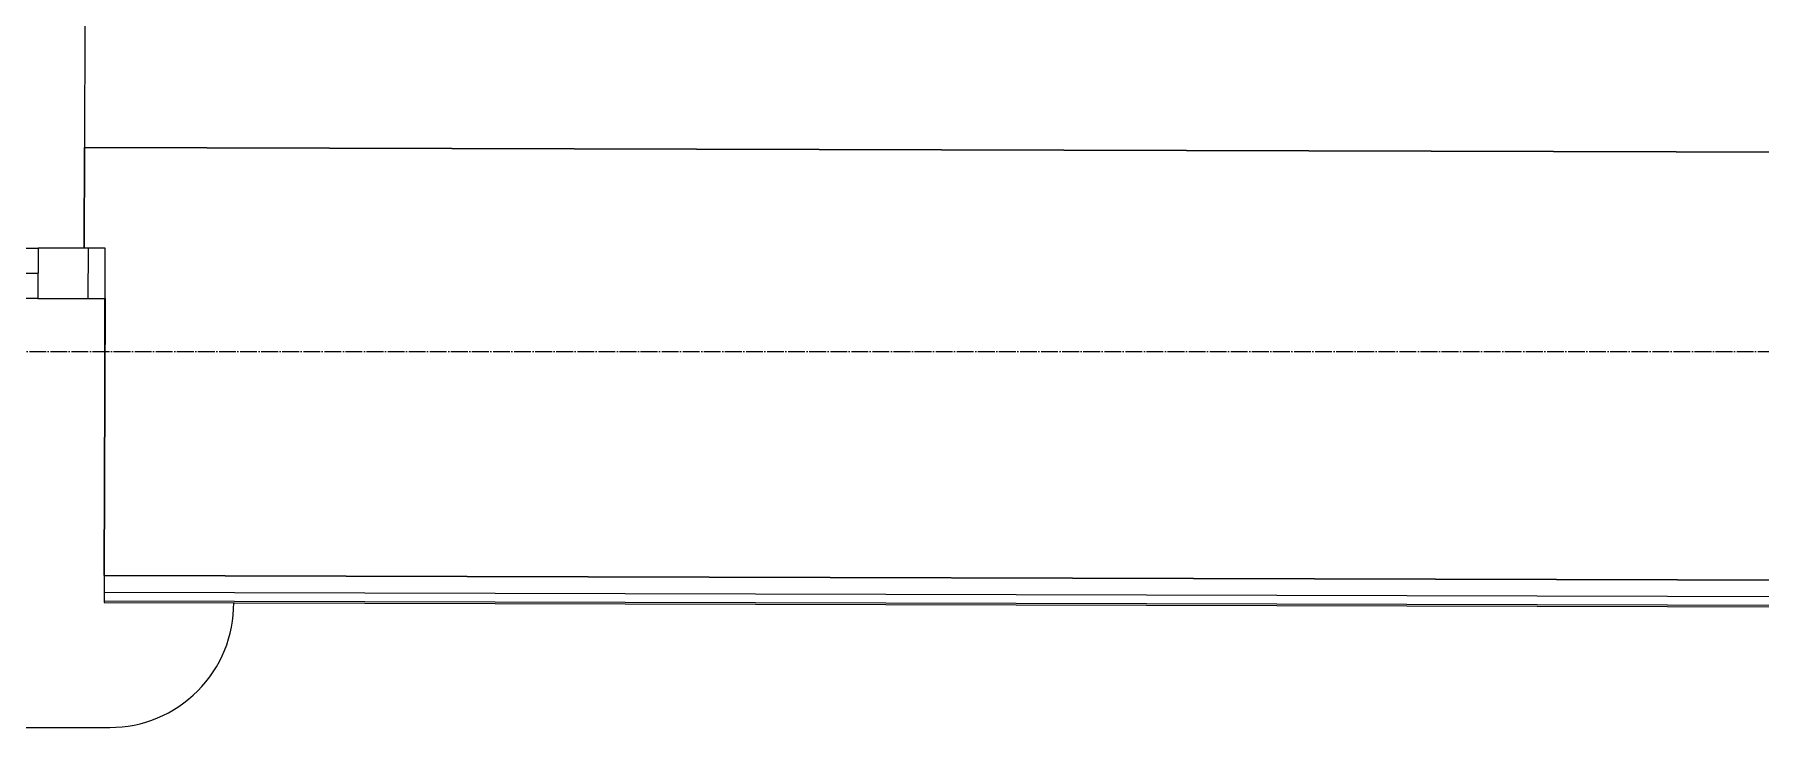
# Model space of a CAD drawing. Header units: millimetres. Extents: x -42533 to 645315, y 3457 to 82611.
# Drawn here: x 185411 to 187466, y 43992 to 44818 of the extents above; entities that cross this region are included whole.
import ezdxf

# ---------------------------------------------------------------- set-up
doc = ezdxf.new("R2010")
doc.units = ezdxf.units.MM
doc.linetypes.add('ADSK_Линия сетки', pattern=[25, 20, -2.5, 0, -2.5])
for name, color, linetype, lineweight in [('_ Окна', 7, 'Continuous', 9), ('Окна', 7, 'Continuous', 9), ('Оси', 253, 'Continuous', 9), ('Перекрытие', 7, 'Continuous', 18), ('Стены несущие', 7, 'Continuous', 30), ('Стены отделка', 7, 'Continuous', 30), ('Стены штриховка', 7, 'Continuous', 9), ('ШТРИХОВКА', 252, 'Continuous', 15)]:
    doc.layers.add(name, color=color, linetype=linetype, lineweight=lineweight)

# ---------------------------------------------------------------- blocks, each defined once
blk = doc.blocks.new('План 2 этажа')
at = {"layer": '_ Окна', "color": 8, "lineweight": 18}
for p, q in [((35761.958, 13406.704), (35761.8, 13346.704)), ((35841.958, 13406.493), (35761.958, 13406.704)), ((35841.8, 13346.494), (35841.958, 13406.493)), ((35761.8, 13346.704), (35841.8, 13346.494))]:
    blk.add_line(p, q, dxfattribs=at)
at = {"layer": '_ Окна', "color": 8}
for p, q in [((35821.8, 13346.546), (35821.958, 13406.546)), ((35401.88, 13377.652), (35761.879, 13376.704))]:
    blk.add_line(p, q, dxfattribs=at)
at = {"layer": 'Окна', "color": 8}
for p, q in [((35401.959, 13407.652), (35761.958, 13406.704)), ((35841.958, 13406.493), (35761.958, 13406.704)), ((35841.8, 13346.494), (35841.958, 13406.493)), ((35761.8, 13346.704), (35401.801, 13347.652)), ((35761.8, 13346.704), (35841.8, 13346.494))]:
    blk.add_line(p, q, dxfattribs=at)
at = {"layer": 'Оси', "color": 8, "linetype": 'ADSK_Линия сетки'}
blk.add_line((-9428.371, 13283.7), (56691.21, 13283.7), dxfattribs=at)
at = {"layer": 'Перекрытие', "color": 8}
for p, q in [((35841.494, 13230.455), (35841.494, 13346.724)), ((34031.755, 12835.559), (35847.386, 12835.559))]:
    blk.add_line(p, q, dxfattribs=at)
blk.add_arc((35847.386, 12983.249), 147.69, 270, 0.342631, dxfattribs=at)
at = {"layer": 'Стены несущие', "color": 8}
for p, q in [((35817.274, 13526.559), (35816.958, 13406.559)), ((38780.614, 13518.758), (35817.274, 13526.559)), ((35817.274, 13526.559), (38630.599, 13519.152)), ((35841.8, 13346.494), (35840.931, 13016.495)), ((35840.931, 13016.495), (35840.931, 13016.495)), ((38596.308, 13009.241), (35840.931, 13016.495))]:
    blk.add_line(p, q, dxfattribs=at)
at = {"layer": 'Стены отделка', "color": 8, "lineweight": 9}
for p, q in [((35817.668, 13676.558), (35817.274, 13526.559)), ((35840.931, 13016.495), (35840.847, 12984.495)), ((38596.255, 12989.241), (35840.878, 12996.495)), ((35840.847, 12984.495), (38559.225, 12977.338))]:
    blk.add_line(p, q, dxfattribs=at)
at = {"layer": 'Стены штриховка', "color": 8}
blk.add_line((35840.852, 12986.495), (38561.225, 12979.333), dxfattribs=at)

msp = doc.modelspace()

# ---------------------------------------------------------------- block references
at = {"layer": 'ШТРИХОВКА'}
msp.add_blockref('План 2 этажа', (149653.4, 31156.8), dxfattribs=at)

doc.saveas('drawing.dxf')
